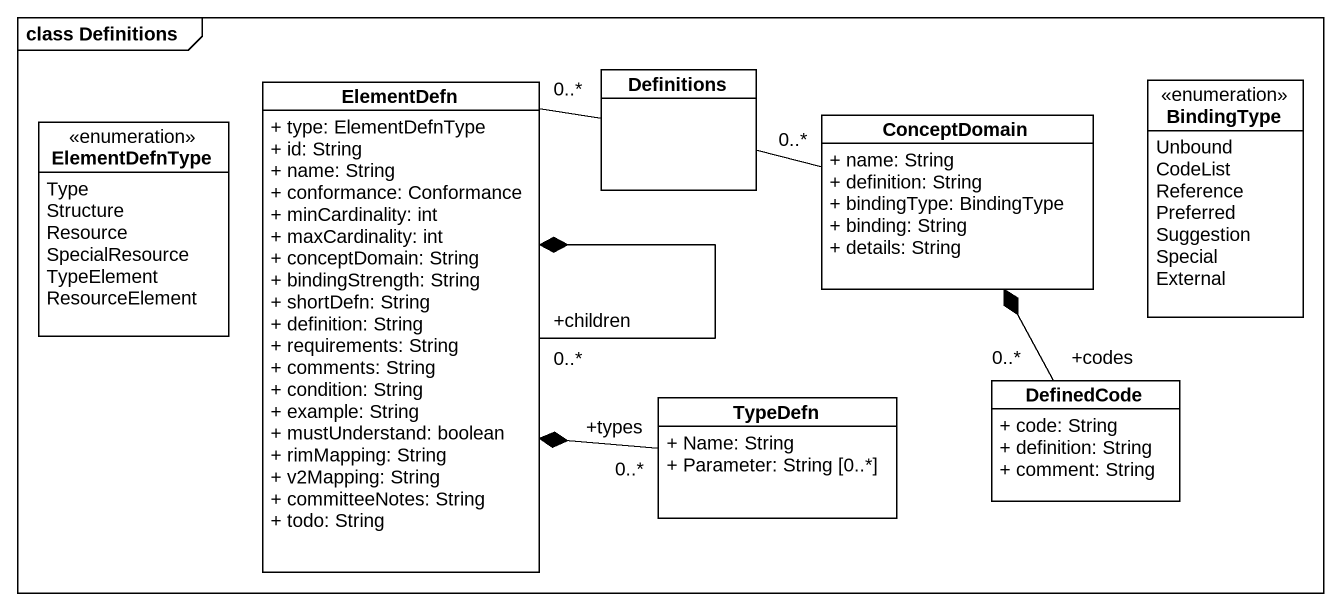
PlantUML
@startuml
mainframe class Definitions
hide circle
hide empty members
skinparam classAttributeIconSize 0
class Definitions
enum BindingType {
  Unbound
  CodeList
  Reference
  Preferred
  Suggestion
  Special
  External
}
enum ElementDefnType {
  Type
  Structure
  Resource
  SpecialResource
  TypeElement
  ResourceElement
}
class ElementDefn {
  + type: ElementDefnType
  + id: String
  + name: String
  + conformance: Conformance
  + minCardinality: int
  + maxCardinality: int
  + conceptDomain: String
  + bindingStrength: String
  + shortDefn: String
  + definition: String
  + requirements: String
  + comments: String
  + condition: String
  + example: String
  + mustUnderstand: boolean
  + rimMapping: String
  + v2Mapping: String
  + committeeNotes: String
  + todo: String
}
class ConceptDomain {
  + name: String
  + definition: String
  + bindingType: BindingType
  + binding: String
  + details: String
}
class DefinedCode {
  + code: String
  + definition: String
  + comment: String
}
class TypeDefn {
  + Name: String
  + Parameter: String [0..*]
}
Definitions -- "0..*" ElementDefn
Definitions -right- "0..*" ConceptDomain
ElementDefn "+children\n0..*" --* ElementDefn
DefinedCode "+codes\n0..*" -up-* ConceptDomain
TypeDefn "+types\n0..*" -left-* ElementDefn
@enduml
